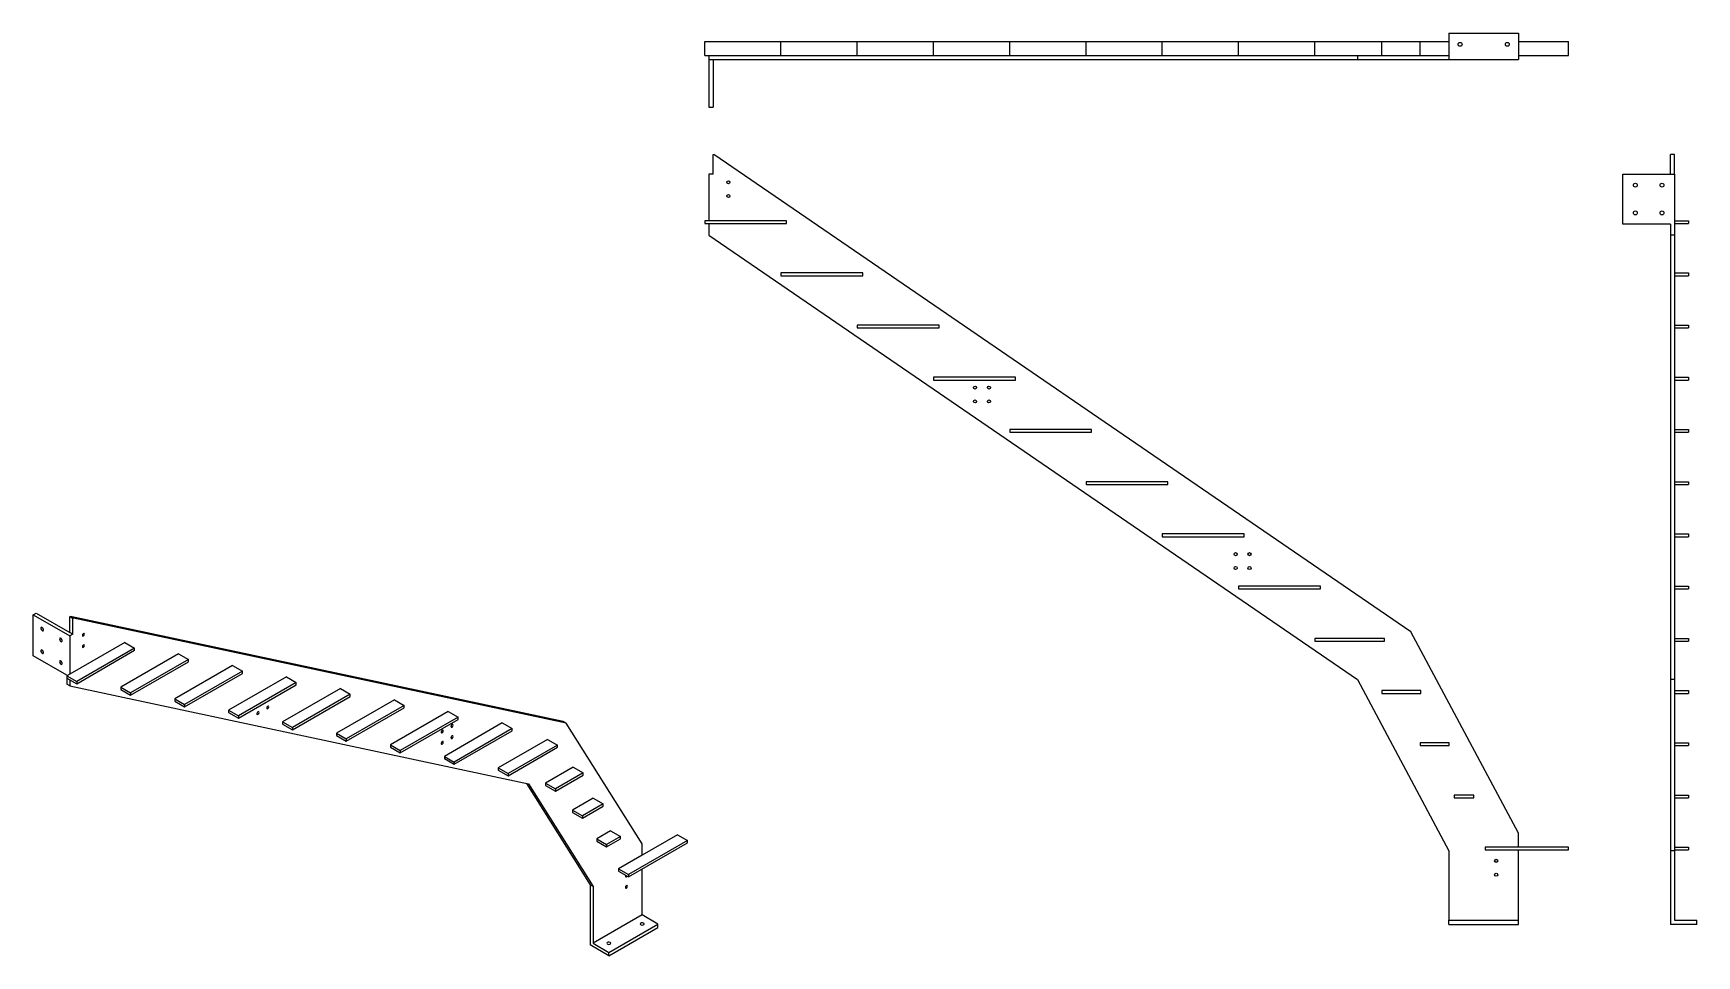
# Model space of a CAD drawing. Header units: millimetres. Extents: x -3517 to 2472, y -960 to 2363.
import ezdxf

# ---------------------------------------------------------------- set-up
doc = ezdxf.new("R2010")
doc.units = ezdxf.units.MM
for name, color, linetype in [('ProjItem180', 7, 'CONTINUOUS'), ('ProjItem181', 7, 'CONTINUOUS'), ('ProjItem182', 7, 'CONTINUOUS'), ('ProjItem184', 7, 'CONTINUOUS')]:
    doc.layers.add(name, color=color, linetype=linetype)

msp = doc.modelspace()

# ---------------------------------------------------------------- linework, layer by layer
at = {"layer": 'ProjItem180'}
for p, q in [((-1069.45, 1855.61), (-1069.45, 1925.61)), ((-1069.45, 1925.61), (-1066.35, 1925.61)), ((1442.69, 207.053), (-1066.35, 1925.61)), ((-1069.45, 1855.61), (-1084.45, 1855.61)), ((-1084.45, 1855.61), (-1084.45, 1687.58)), ((-804.921, 1687.58), (-1099.45, 1687.58)), ((-1099.45, 1687.58), (-1099.45, 1677.58)), ((-1099.45, 1677.58), (-804.921, 1677.58)), ((-1084.45, 1677.58), (-1084.45, 1634.99)), ((-804.921, 1677.58), (-804.921, 1687.58)), ((-1084.45, 1634.99), (1250.87, 35.4154)), ((-530.395, 1499.54), (-824.921, 1499.54)), ((-824.921, 1499.54), (-824.921, 1489.54)), ((-530.395, 1489.54), (-530.395, 1499.54)), ((-824.921, 1489.54), (-530.395, 1489.54)), ((-255.869, 1311.5), (-550.395, 1311.5)), ((-550.395, 1311.5), (-550.395, 1301.5)), ((-550.395, 1301.5), (-255.869, 1301.5)), ((-255.869, 1301.5), (-255.869, 1311.5)), ((18.6563, 1123.47), (-275.869, 1123.47)), ((-275.869, 1123.47), (-275.869, 1113.47)), ((-275.869, 1113.47), (18.6563, 1113.47)), ((18.6563, 1113.47), (18.6563, 1123.47)), ((293.182, 935.433), (-1.3437, 935.433)), ((-1.3437, 935.433), (-1.3437, 925.433)), ((-1.3437, 925.433), (293.182, 925.433)), ((293.182, 925.433), (293.182, 935.433)), ((567.708, 747.397), (273.182, 747.397)), ((273.182, 747.397), (273.182, 737.397)), ((273.182, 737.397), (567.708, 737.397)), ((567.708, 737.397), (567.708, 747.397)), ((842.234, 559.362), (547.708, 559.362)), ((547.708, 559.362), (547.708, 549.362)), ((547.708, 549.362), (842.234, 549.362)), ((842.234, 549.362), (842.234, 559.362)), ((1116.76, 371.326), (822.234, 371.326)), ((822.234, 371.326), (822.234, 361.326)), ((822.234, 361.326), (1116.76, 361.326)), ((1116.76, 361.326), (1116.76, 371.326)), ((1347.81, 183.29), (1096.76, 183.29)), ((1096.76, 183.29), (1096.76, 173.29)), ((1347.81, 173.29), (1347.81, 183.29)), ((1829.53, -518.853), (1442.69, 207.053)), ((1096.76, 173.29), (1347.81, 173.29)), ((1250.87, 35.4154), (1579.53, -581.308)), ((1478.91, -4.7454), (1337.61, -4.7454)), ((1337.61, -4.7454), (1337.61, -14.7454)), ((1337.61, -14.7454), (1478.91, -14.7454)), ((1478.91, -14.7454), (1478.91, -4.7454)), ((1580.54, -192.781), (1475.39, -192.781)), ((1475.39, -192.781), (1475.39, -202.781)), ((1475.39, -202.781), (1580.54, -202.781)), ((1580.54, -202.781), (1580.54, -192.781)), ((1668.55, -380.817), (1597.74, -380.817)), ((1597.74, -380.817), (1597.74, -390.817)), ((1597.74, -390.817), (1668.55, -390.817)), ((1668.55, -390.817), (1668.55, -380.817)), ((1829.53, -568.853), (1829.53, -518.853)), ((1579.53, -581.308), (1579.53, -831.888)), ((2009.53, -568.853), (1709.53, -568.853)), ((1709.53, -568.853), (1709.53, -578.853)), ((1709.53, -578.853), (2009.53, -578.853)), ((1829.53, -831.888), (1829.53, -578.853)), ((2009.53, -578.853), (2009.53, -568.853)), ((1579.53, -831.888), (1829.53, -831.888)), ((1579.53, -846.888), (1579.53, -831.888)), ((1829.53, -846.888), (1829.53, -831.888)), ((1579.53, -846.888), (1829.53, -846.888))]:
    msp.add_line(p, q, dxfattribs=at)
for centre in [(-1014.45, 1826.06), (-1014.45, 1776.06), (-126.433, 1086.6), (-76.4334, 1086.6), (-126.433, 1036.6), (-76.4334, 1036.6), (811.58, 486.536), (861.58, 486.536), (811.58, 436.536), (861.58, 436.536), (1749.59, -617.848), (1749.59, -667.848)]:
    msp.add_circle(centre, 5.5, dxfattribs=at)
at = {"layer": 'ProjItem181'}
for p, q in [((-3516.56, 267.89), (-3505.95, 274.014)), ((-3516.56, 267.89), (-3385.04, 191.956)), ((-3516.56, 120.921), (-3516.56, 267.89)), ((-3505.95, 274.014), (-3385.04, 204.204)), ((-3385.04, 261.358), (-3382.85, 262.622)), ((-3385.04, 204.204), (-3385.04, 261.358)), ((-3374.43, 255.235), (-3385.04, 261.358)), ((-3372.24, 256.499), (-3382.85, 262.622)), ((-1608.69, -116.265), (-3382.85, 262.622)), ((-3374.43, 255.235), (-3372.24, 256.499)), ((-3374.43, 198.08), (-3374.43, 255.235)), ((-1598.08, -122.389), (-3372.24, 256.499)), ((-3374.43, 198.08), (-3385.04, 204.204)), ((-3374.43, 198.08), (-3385.04, 191.956)), ((-3385.04, 191.956), (-3385.04, 54.7555)), ((-3395.64, 51.1104), (-3516.56, 120.921)), ((-3187.38, 168.871), (-3385.04, 54.7555)), ((-3152.03, 148.459), (-3360.29, 28.2193)), ((-3360.29, 20.0544), (-3152.03, 140.294)), ((-2993.26, 127.416), (-3201.52, 7.1759)), ((-3187.38, 168.871), (-3152.03, 148.459)), ((-3152.03, 140.294), (-3152.03, 148.459)), ((-2993.26, 127.416), (-2957.91, 107.003)), ((-2957.91, 107.003), (-3166.17, -13.2365)), ((-3166.17, -21.4015), (-2957.91, 98.8381)), ((-2799.14, 85.9597), (-3007.4, -34.28)), ((-2763.79, 65.5473), (-2972.05, -54.6924)), ((-2957.91, 98.8381), (-2957.91, 107.003)), ((-2799.14, 85.9597), (-2763.79, 65.5473)), ((-2763.79, 57.3823), (-2763.79, 65.5473)), ((-3385.04, 54.7555), (-3395.64, 48.6317)), ((-3395.64, 51.1104), (-3395.64, 48.6317)), ((-3395.64, 48.6317), (-3360.29, 28.2193)), ((-3395.64, 48.6317), (-3395.64, 40.4668)), ((-3395.64, 40.4668), (-3395.64, 17.939)), ((-3395.64, 40.4668), (-3360.29, 20.0544)), ((-3385.04, 11.8153), (-3395.64, 17.939)), ((-3385.04, 34.3431), (-3385.04, 11.8153)), ((-3385.04, 11.8153), (-1733.72, -340.839)), ((-3360.29, 28.2193), (-3360.29, 20.0544)), ((-3201.52, 7.1759), (-3201.52, -0.9891)), ((-3201.52, 7.1759), (-3166.17, -13.2365)), ((-2972.05, -62.8573), (-2763.79, 57.3823)), ((-2605.02, 44.5038), (-2813.28, -75.7358)), ((-2569.67, 24.0914), (-2777.93, -96.1482)), ((-2777.93, -104.313), (-2569.67, 15.9265)), ((-2410.9, 3.048), (-2619.17, -117.192)), ((-2605.02, 44.5038), (-2569.67, 24.0914)), ((-2569.67, 15.9265), (-2569.67, 24.0914)), ((-2410.9, 3.048), (-2375.55, -17.3644)), ((-3201.52, -0.9891), (-3166.17, -21.4015)), ((-3166.17, -13.2365), (-3166.17, -21.4015)), ((-3007.4, -34.28), (-3007.4, -42.4449)), ((-3007.4, -34.28), (-2972.05, -54.6924)), ((-3007.4, -42.4449), (-2972.05, -62.8573)), ((-2972.05, -54.6924), (-2972.05, -62.8573)), ((-2375.55, -17.3644), (-2583.81, -137.604)), ((-2583.81, -145.769), (-2375.55, -25.5294)), ((-2216.79, -38.4079), (-2425.05, -158.647)), ((-2181.43, -58.8203), (-2389.69, -179.06)), ((-2375.55, -25.5294), (-2375.55, -17.3644)), ((-2216.79, -38.4079), (-2181.43, -58.8203)), ((-2181.43, -66.9852), (-2181.43, -58.8203)), ((-2813.28, -75.7358), (-2813.28, -83.9008)), ((-2813.28, -75.7358), (-2777.93, -96.1482)), ((-2813.28, -83.9008), (-2777.93, -104.313)), ((-2777.93, -96.1482), (-2777.93, -104.313)), ((-2619.17, -117.192), (-2619.17, -125.357)), ((-2619.17, -117.192), (-2583.81, -137.604)), ((-2389.69, -187.225), (-2181.43, -66.9852)), ((-2022.67, -79.8637), (-2230.93, -200.103)), ((-1987.31, -100.276), (-2195.57, -220.516)), ((-2195.57, -228.681), (-1987.31, -108.441)), ((-2022.67, -79.8637), (-1987.31, -100.276)), ((-1987.31, -108.441), (-1987.31, -100.276)), ((-1598.08, -122.389), (-1608.69, -116.265)), ((-2619.17, -125.357), (-2583.81, -145.769)), ((-2583.81, -137.604), (-2583.81, -145.769)), ((-2425.05, -158.647), (-2425.05, -166.812)), ((-2425.05, -158.647), (-2389.69, -179.06)), ((-2425.05, -166.812), (-2389.69, -187.225)), ((-2389.69, -179.06), (-2389.69, -187.225)), ((-1828.55, -121.32), (-2036.81, -241.559)), ((-1793.19, -141.732), (-2001.45, -261.972)), ((-2001.45, -270.137), (-1793.19, -149.897)), ((-1828.55, -121.32), (-1793.19, -141.732)), ((-1793.19, -149.897), (-1793.19, -141.732)), ((-1324.54, -557.161), (-1598.08, -122.389)), ((-2230.93, -200.103), (-2230.93, -208.268)), ((-2230.93, -200.103), (-2195.57, -220.516)), ((-2230.93, -208.268), (-2195.57, -228.681)), ((-2195.57, -220.516), (-2195.57, -228.681)), ((-1665.17, -180.524), (-1842.69, -283.015)), ((-1629.81, -200.936), (-1807.33, -303.427)), ((-1807.33, -311.592), (-1629.81, -209.101)), ((-1665.17, -180.524), (-1629.81, -200.936)), ((-1629.81, -209.101), (-1629.81, -200.936)), ((-2036.81, -241.559), (-2036.81, -249.724)), ((-2036.81, -241.559), (-2001.45, -261.972)), ((-2036.81, -249.724), (-2001.45, -270.137)), ((-2001.45, -261.972), (-2001.45, -270.137)), ((-1842.69, -283.015), (-1842.69, -291.18)), ((-1842.69, -283.015), (-1807.33, -303.427)), ((-1842.69, -291.18), (-1807.33, -311.592)), ((-1572.47, -280.531), (-1672.38, -338.218)), ((-1572.47, -280.531), (-1537.11, -300.944)), ((-1807.33, -303.427), (-1807.33, -311.592)), ((-1741.52, -339.172), (-1511.93, -704.094)), ((-1733.72, -340.839), (-1501.32, -710.218)), ((-1672.38, -338.218), (-1672.38, -346.383)), ((-1672.38, -338.218), (-1637.03, -358.63)), ((-1672.38, -346.383), (-1637.03, -366.795)), ((-1537.11, -300.944), (-1637.03, -358.63)), ((-1637.03, -366.795), (-1537.11, -309.109)), ((-1637.03, -358.63), (-1637.03, -366.795)), ((-1537.11, -309.109), (-1537.11, -300.944)), ((-1500.6, -392.573), (-1574.95, -435.499)), ((-1465.25, -412.985), (-1539.6, -455.911)), ((-1500.6, -392.573), (-1465.25, -412.985)), ((-1465.25, -421.15), (-1465.25, -412.985)), ((-1574.95, -435.499), (-1574.95, -443.664)), ((-1574.95, -435.499), (-1539.6, -455.911)), ((-1574.95, -443.664), (-1539.6, -464.076)), ((-1539.6, -464.076), (-1465.25, -421.15)), ((-1539.6, -455.911), (-1539.6, -464.076)), ((-1438.37, -510.175), (-1488.44, -539.082)), ((-1403.02, -530.587), (-1453.09, -559.494)), ((-1453.09, -567.659), (-1403.02, -538.752)), ((-1438.37, -510.175), (-1403.02, -530.587)), ((-1403.02, -538.752), (-1403.02, -530.587)), ((-1197.27, -524.501), (-1324.54, -597.986)), ((-1197.27, -524.501), (-1161.91, -544.914)), ((-1488.44, -539.082), (-1488.44, -547.247)), ((-1488.44, -539.082), (-1453.09, -559.494)), ((-1488.44, -547.247), (-1453.09, -567.659)), ((-1453.09, -559.494), (-1453.09, -567.659)), ((-1324.54, -597.986), (-1409.4, -646.976)), ((-1161.91, -544.914), (-1374.04, -667.388)), ((-1374.04, -675.553), (-1161.91, -553.079)), ((-1324.54, -597.986), (-1324.54, -557.161)), ((-1161.91, -553.079), (-1161.91, -544.914)), ((-1409.4, -646.976), (-1409.4, -655.141)), ((-1409.4, -646.976), (-1374.04, -667.388)), ((-1409.4, -655.141), (-1374.04, -675.553)), ((-1324.54, -812.754), (-1324.54, -646.976)), ((-1511.93, -704.094), (-1511.93, -920.94)), ((-1501.32, -710.218), (-1511.93, -704.094)), ((-1501.32, -710.218), (-1501.32, -914.816)), ((-1374.04, -667.388), (-1374.04, -675.553)), ((-1324.54, -812.754), (-1501.32, -914.816)), ((-1267.98, -845.414), (-1324.54, -812.754)), ((-1444.75, -947.476), (-1267.98, -845.414)), ((-1444.75, -959.723), (-1267.98, -857.661)), ((-1267.98, -857.661), (-1267.98, -845.414)), ((-1444.75, -959.723), (-1511.93, -920.94)), ((-1501.32, -914.816), (-1444.75, -947.476)), ((-1444.75, -959.723), (-1444.75, -947.476))]:
    msp.add_line(p, q, dxfattribs=at)
for centre, major_axis, start_param, end_param in [((-3484.74, 216.859), (-3.5, 6.0622), 0, 2.35619), ((-3484.74, 216.859), (-3.5, 6.0622), 3.14159, 0), ((-3484.74, 216.859), (-3.5, 6.0622), 2.35619, 3.14159), ((-3416.86, 177.667), (-3.5, 6.0622), 0, 2.35619), ((-3416.86, 177.667), (-3.5, 6.0622), 3.14159, 0), ((-3335.54, 196.404), (2.75, 4.7631), 0, -3.92699), ((-3335.54, 196.404), (2.75, 4.7631), -3.92699, -3.14159), ((-3335.54, 196.404), (2.75, 4.7631), -3.14159, 0), ((-3484.74, 135.21), (-3.5, 6.0622), 0, 2.35619), ((-3484.74, 135.21), (-3.5, 6.0622), 3.14159, 0), ((-3484.74, 135.21), (-3.5, 6.0622), 2.35619, 3.14159), ((-3416.86, 177.667), (-3.5, 6.0622), 2.35619, 3.14159), ((-3335.54, 155.579), (2.75, 4.7631), 0, -3.92699), ((-3335.54, 155.579), (2.75, 4.7631), -3.92699, -3.14159), ((-3335.54, 155.579), (2.75, 4.7631), -3.14159, 0), ((-3416.86, 96.0177), (-3.5, 6.0622), 0, 2.35619), ((-3416.86, 96.0177), (-3.5, 6.0622), 3.14159, 0), ((-3416.86, 96.0177), (-3.5, 6.0622), 2.35619, 3.14159), ((-2672.26, -65.2423), (2.75, 4.7631), 0, -3.92699), ((-2707.62, -85.6548), (2.75, 4.7631), 0, -3.92699), ((-2707.62, -85.6548), (2.75, 4.7631), -3.92699, -3.14159), ((-2707.62, -85.6548), (2.75, 4.7631), -3.14159, 0), ((-2672.26, -65.2423), (2.75, 4.7631), -3.92699, -3.14159), ((-2672.26, -65.2423), (2.75, 4.7631), -3.14159, 0), ((-2044.34, -151.84), (2.75, 4.7631), 0, -3.92699), ((-2044.34, -151.84), (2.75, 4.7631), -3.92699, -3.14159), ((-2044.34, -151.84), (2.75, 4.7631), -3.14159, 0), ((-2008.99, -131.428), (2.75, 4.7631), 0, -3.92699), ((-2008.99, -131.428), (2.75, 4.7631), -3.92699, -3.14159), ((-2008.99, -172.253), (2.75, 4.7631), 0, -3.92699), ((-2008.99, -172.253), (2.75, 4.7631), -3.92699, -3.14159), ((-2008.99, -131.428), (2.75, 4.7631), -3.14159, 0), ((-2008.99, -172.253), (2.75, 4.7631), -3.14159, 0), ((-2044.34, -192.665), (2.75, 4.7631), 0, -3.92699), ((-2044.34, -192.665), (2.75, 4.7631), -3.92699, -3.14159), ((-2044.34, -192.665), (2.75, 4.7631), -3.14159, 0), ((-1381.07, -670.624), (2.75, 4.7631), -4.57432, -3.92699), ((-1381.07, -670.624), (2.75, 4.7631), -3.92699, -3.14159), ((-1381.07, -711.448), (2.75, 4.7631), 0, -3.92699), ((-1381.07, -711.448), (2.75, 4.7631), -3.92699, -3.14159), ((-1381.07, -670.624), (2.75, 4.7631), -3.14159, -1.70887), ((-1381.07, -711.448), (2.75, 4.7631), -3.14159, 0), ((-1324.54, -845.414), (-7, 0), -2.35619, 0), ((-1324.54, -845.414), (-7, 0), 0, -3.14159), ((-1324.54, -845.414), (-7, 0), -3.14159, -2.35619), ((-1444.75, -914.816), (-7, 0), -2.35619, 0), ((-1444.75, -914.816), (-7, 0), 0, -3.14159), ((-1444.75, -914.816), (-7, 0), -3.14159, -2.35619)]:
    msp.add_ellipse(centre, major_axis=major_axis, ratio=0.57735, start_param=start_param, end_param=end_param, dxfattribs=at)
at = {"layer": 'ProjItem182'}
for p, q in [((2376.5, 1855.61), (2376.5, 1925.61)), ((2391.5, 1925.61), (2376.5, 1925.61)), ((2391.5, 1855.61), (2391.5, 1925.61)), ((2205.5, 1855.61), (2391.5, 1855.61)), ((2205.5, 1675.61), (2205.5, 1855.61)), ((2391.5, 1855.61), (2391.5, 1687.58)), ((2391.5, 1687.58), (2441.5, 1687.58)), ((2391.5, 1687.58), (2391.5, 1677.58)), ((2391.5, 1677.58), (2391.5, 1634.99)), ((2391.5, 1677.58), (2441.5, 1677.58)), ((2441.5, 1687.58), (2441.5, 1677.58)), ((2376.5, 1675.61), (2205.5, 1675.61)), ((2376.5, 1675.61), (2376.5, 1634.99)), ((2376.5, 1634.99), (2376.5, 35.4154)), ((2391.5, 1634.99), (2376.5, 1634.99)), ((2391.5, 1634.99), (2391.5, 35.4154)), ((2391.5, 1499.54), (2441.5, 1499.54)), ((2441.5, 1499.54), (2441.5, 1489.54)), ((2391.5, 1489.54), (2441.5, 1489.54)), ((2391.5, 1311.5), (2441.5, 1311.5)), ((2391.5, 1301.5), (2441.5, 1301.5)), ((2441.5, 1311.5), (2441.5, 1301.5)), ((2391.5, 1123.47), (2441.5, 1123.47)), ((2391.5, 1113.47), (2441.5, 1113.47)), ((2441.5, 1123.47), (2441.5, 1113.47)), ((2391.5, 935.433), (2441.5, 935.433)), ((2391.5, 925.433), (2441.5, 925.433)), ((2441.5, 935.433), (2441.5, 925.433)), ((2391.5, 747.397), (2441.5, 747.397)), ((2391.5, 737.397), (2441.5, 737.397)), ((2441.5, 747.397), (2441.5, 737.397)), ((2391.5, 559.362), (2441.5, 559.362)), ((2391.5, 549.362), (2441.5, 549.362)), ((2441.5, 559.362), (2441.5, 549.362)), ((2391.5, 371.326), (2441.5, 371.326)), ((2391.5, 361.326), (2441.5, 361.326)), ((2441.5, 371.326), (2441.5, 361.326)), ((2391.5, 183.29), (2441.5, 183.29)), ((2441.5, 183.29), (2441.5, 173.29)), ((2391.5, 173.29), (2441.5, 173.29)), ((2376.5, 35.4154), (2376.5, -581.308)), ((2391.5, 35.4154), (2376.5, 35.4154)), ((2391.5, 35.4154), (2391.5, -581.308)), ((2391.5, -4.7454), (2441.5, -4.7454)), ((2391.5, -14.7454), (2441.5, -14.7454)), ((2441.5, -4.7454), (2441.5, -14.7454)), ((2391.5, -192.781), (2441.5, -192.781)), ((2391.5, -202.781), (2441.5, -202.781)), ((2441.5, -192.781), (2441.5, -202.781)), ((2391.5, -380.817), (2441.5, -380.817)), ((2391.5, -390.817), (2441.5, -390.817)), ((2441.5, -380.817), (2441.5, -390.817)), ((2376.5, -581.308), (2376.5, -846.888)), ((2391.5, -581.308), (2376.5, -581.308)), ((2391.5, -568.853), (2441.5, -568.853)), ((2391.5, -578.853), (2441.5, -578.853)), ((2391.5, -581.308), (2391.5, -831.888)), ((2441.5, -568.853), (2441.5, -578.853)), ((2391.5, -831.888), (2471.5, -831.888)), ((2471.5, -846.888), (2471.5, -831.888)), ((2471.5, -846.888), (2376.5, -846.888))]:
    msp.add_line(p, q, dxfattribs=at)
for centre in [(2250.5, 1815.61), (2346.5, 1815.61), (2250.5, 1715.61), (2346.5, 1715.61)]:
    msp.add_circle(centre, 7, dxfattribs=at)
at = {"layer": 'ProjItem184'}
for p, q in [((1579.53, 2362.62), (1829.53, 2362.62)), ((1579.53, 2362.62), (1579.53, 2267.62)), ((1829.53, 2362.62), (1829.53, 2267.62)), ((-1099.45, 2282.62), (-1099.45, 2332.62)), ((-1099.45, 2332.62), (-824.921, 2332.62)), ((-1099.45, 2282.62), (-1084.45, 2282.62)), ((-1084.45, 2282.62), (1250.87, 2282.62)), ((-1084.45, 2282.62), (-1084.45, 2267.62)), ((-824.921, 2282.62), (-824.921, 2332.62)), ((-824.921, 2332.62), (-550.395, 2332.62)), ((-550.395, 2282.62), (-550.395, 2332.62)), ((-550.395, 2332.62), (-275.869, 2332.62)), ((-275.869, 2282.62), (-275.869, 2332.62)), ((-275.869, 2332.62), (-1.3437, 2332.62)), ((-1.3437, 2282.62), (-1.3437, 2332.62)), ((-1.3437, 2332.62), (273.182, 2332.62)), ((273.182, 2282.62), (273.182, 2332.62)), ((273.182, 2332.62), (547.708, 2332.62)), ((547.708, 2282.62), (547.708, 2332.62)), ((547.708, 2332.62), (822.234, 2332.62)), ((822.234, 2282.62), (822.234, 2332.62)), ((822.234, 2332.62), (1096.76, 2332.62)), ((1096.76, 2282.62), (1096.76, 2332.62)), ((1096.76, 2332.62), (1337.61, 2332.62)), ((1250.87, 2282.62), (1579.53, 2282.62)), ((1250.87, 2282.62), (1250.87, 2267.62)), ((1337.61, 2282.62), (1337.61, 2332.62)), ((1337.61, 2332.62), (1475.39, 2332.62)), ((1475.39, 2282.62), (1475.39, 2332.62)), ((1475.39, 2332.62), (1579.53, 2332.62)), ((1829.53, 2332.62), (2009.53, 2332.62)), ((1829.53, 2282.62), (2009.53, 2282.62)), ((2009.53, 2282.62), (2009.53, 2332.62)), ((-1084.45, 2267.62), (1250.87, 2267.62)), ((-1084.45, 2267.62), (-1084.45, 2096.62)), ((-1069.45, 2267.62), (-1069.45, 2096.62)), ((1250.87, 2267.62), (1579.53, 2267.62)), ((1579.53, 2267.62), (1829.53, 2267.62)), ((-1084.45, 2096.62), (-1069.45, 2096.62))]:
    msp.add_line(p, q, dxfattribs=at)
for centre in [(1619.53, 2322.62), (1789.53, 2322.62)]:
    msp.add_circle(centre, 7, dxfattribs=at)

doc.saveas('drawing.dxf')
